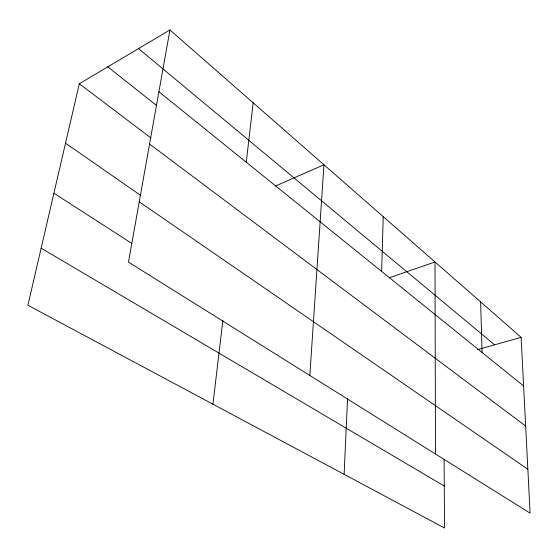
<?xml version="1.0" encoding="UTF-8"?>
<svg xmlns="http://www.w3.org/2000/svg" width="558" height="558" viewBox="0 0 558 558"><rect width="100%" height="100%" fill="white"/><g stroke="black" fill="none" stroke-linecap="round" stroke-linejoin="round"><path stroke-width="0.84" d="M381.651 271.439L383.234 216.657M344.119 474.328L347.564 398.593M309.836 375.471L323.954 164.77L275.31 186.086M246.273 162.225L253.158 102.805M212.933 404.18L222.865 320.55M169.939 29.965L128.466 262.1L530.1 513.144L521.116 337.346L169.939 29.965L79.32 83.77L27.9 305.24L444.559 528.035L444.077 459.276M389.156 277.8L435.01 261.981L435.491 454.01M477.285 349.678L521.116 337.346M41.146 248.191L444.266 486.032M53.91 193.208L131.737 243.365M139.235 201.815L527.854 469.25M65.523 143.183L140.867 195.551M149.558 144.034L525.65 426.047M79.32 83.77L150.827 137.875M107.792 66.862L156.77 105.636M158.904 91.735L523.599 385.955M138.565 48.588L494.625 344.802M480.626 301.906L482.084 352.461"/></g></svg>
